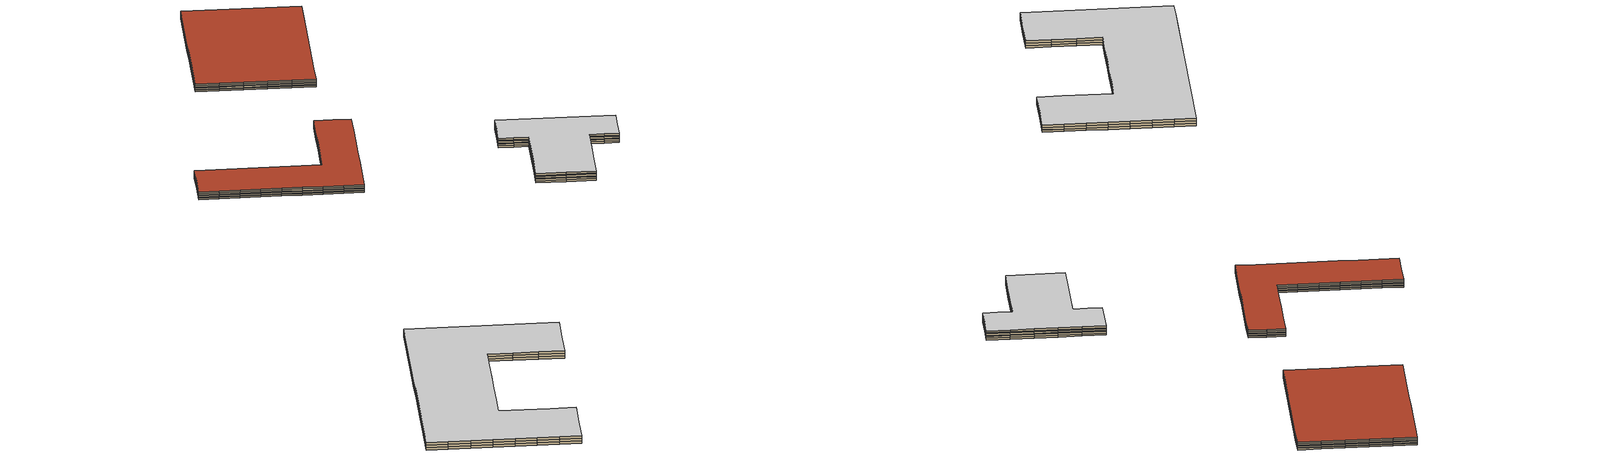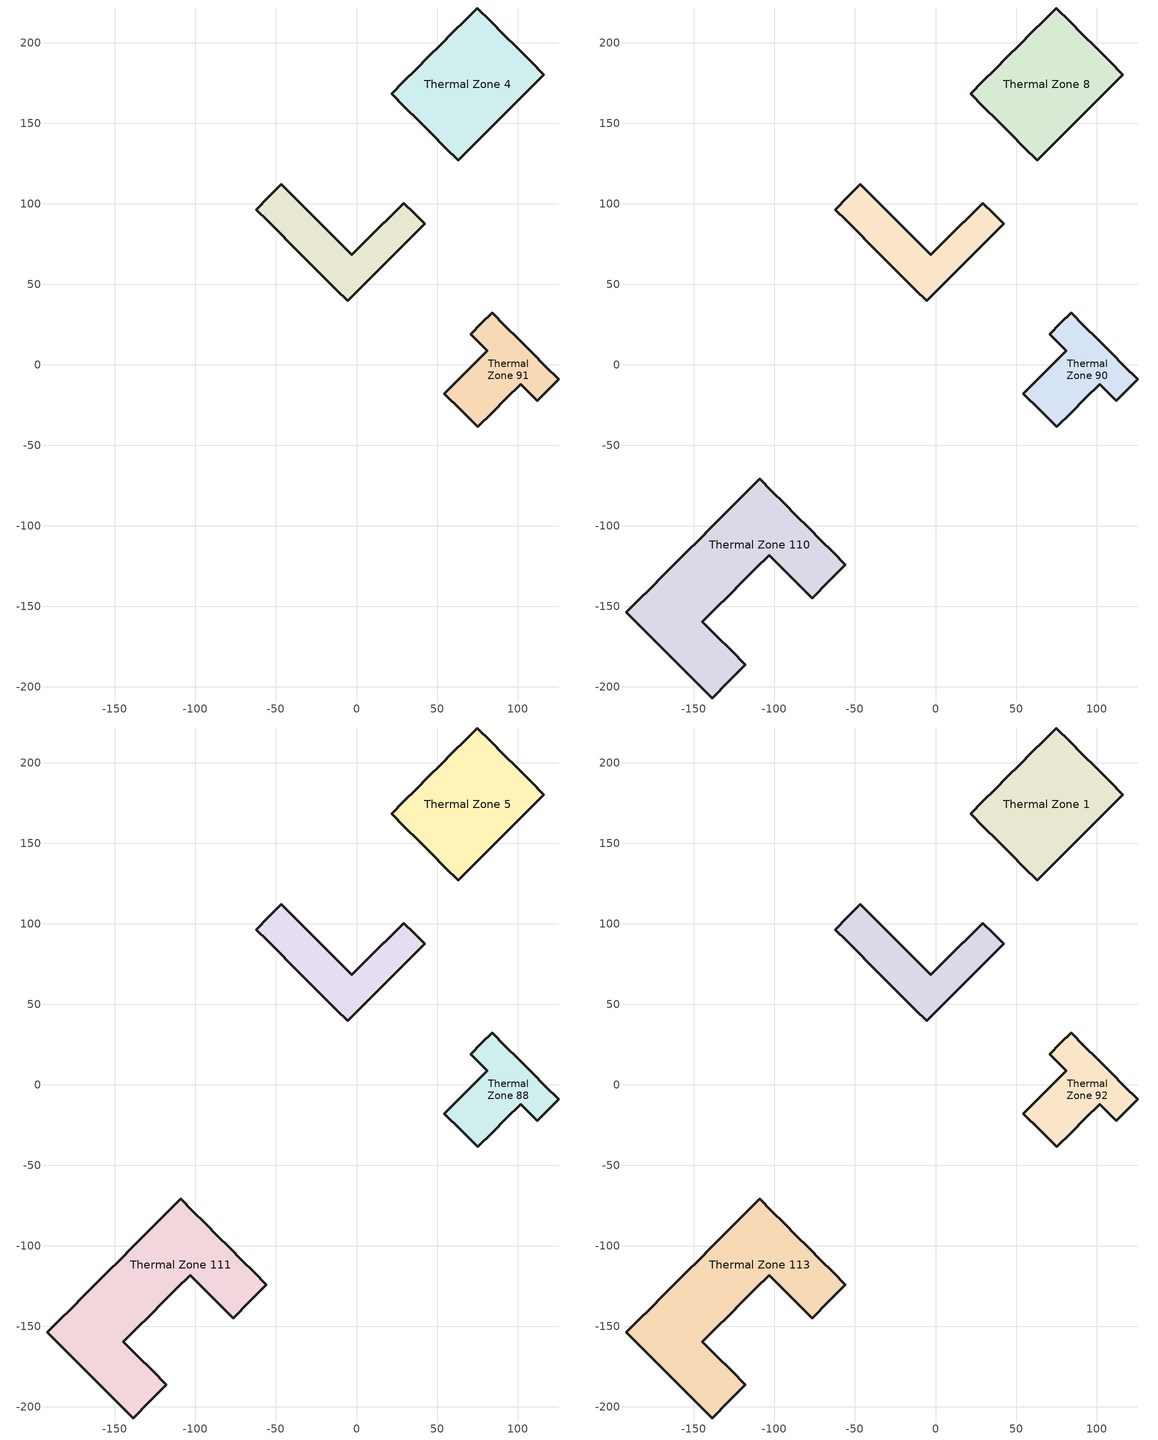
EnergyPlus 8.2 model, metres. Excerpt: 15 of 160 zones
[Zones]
Thermal Zone 4
 floor to Thermal Zone 3 (ASHRAE 90.1-2004 ExtWall Mass ClimateZone 6 Reversed): 75.02,221.49 83.29,213.21 91.57,204.94 99.84,196.66 108.12,188.38 116.4,180.11 108.79,172.5 101.19,164.9 93.58,157.29 85.98,149.69 78.37,142.08 70.76,134.47 63.16,126.87 54.88,135.15 46.61,143.42 38.33,151.7 30.05,159.97 21.78,168.25 29.38,175.85 36.99,183.46 44.6,191.07 52.2,198.67 59.81,206.28 67.41,213.88 z5.51
 wall outside (ASHRAE 90.1-2004 ExtWall Mass ClimateZone 6): 83.29,213.21 75.02,221.49 67.41,213.88 59.81,206.28 52.2,198.67 44.6,191.07 36.99,183.46 29.38,175.85 21.78,168.25 30.05,159.97 38.33,151.7 46.61,143.42 54.88,135.15 63.16,126.87 70.76,134.47 78.37,142.08 85.98,149.69 93.58,157.29 101.19,164.9 108.79,172.5 116.4,180.11 108.12,188.38 99.84,196.66 91.57,204.94 83.29,213.21 z5.51:6.34
 roof outside (ASHRAE 90.1-2004 ExtWall Mass ClimateZone 6): 67.41,213.88 59.81,206.28 52.2,198.67 44.6,191.07 36.99,183.46 29.38,175.85 21.78,168.25 30.05,159.97 38.33,151.7 46.61,143.42 54.88,135.15 63.16,126.87 70.76,134.47 78.37,142.08 85.98,149.69 93.58,157.29 101.19,164.9 108.79,172.5 116.4,180.11 108.12,188.38 99.84,196.66 91.57,204.94 83.29,213.21 75.02,221.49 z6.34
Thermal Zone 47
 floor to Thermal Zone 51 (ASHRAE 90.1-2004 ExtWall Mass ClimateZone 6 Reversed): -62.3,96.36 -54.47,104.19 -46.65,112.01 -39.34,104.71 -32.04,97.4 -24.73,90.09 -17.42,82.79 -10.12,75.48 -2.81,68.17 5.24,76.23 13.3,84.28 21.35,92.33 29.4,100.39 35.87,93.92 42.33,87.46 34.36,79.48 26.38,71.5 18.4,63.53 10.43,55.55 2.45,47.57 -5.53,39.6 -12.62,46.69 -19.72,53.79 -26.82,60.88 -33.91,67.98 -41.01,75.08 -48.1,82.17 -55.2,89.27 z5.51
 wall outside (ASHRAE 90.1-2004 ExtWall Mass ClimateZone 6): -54.47,104.19 -62.3,96.36 -55.2,89.27 -48.1,82.17 -41.01,75.08 -33.91,67.98 -26.82,60.88 -19.72,53.79 -12.62,46.69 -5.53,39.6 2.45,47.57 10.43,55.55 18.4,63.53 26.38,71.5 34.36,79.48 42.33,87.46 35.87,93.92 29.4,100.39 21.35,92.33 13.3,84.28 5.24,76.23 -2.81,68.17 -10.12,75.48 -17.42,82.79 -24.73,90.09 -32.04,97.4 -39.34,104.71 -46.65,112.01 -54.47,104.19 z5.51:6.34
 roof outside (ASHRAE 90.1-2004 ExtWall Mass ClimateZone 6): -55.2,89.27 -48.1,82.17 -41.01,75.08 -33.91,67.98 -26.82,60.88 -19.72,53.79 -12.62,46.69 -5.53,39.6 2.45,47.57 10.43,55.55 18.4,63.53 26.38,71.5 34.36,79.48 42.33,87.46 35.87,93.92 29.4,100.39 21.35,92.33 13.3,84.28 5.24,76.23 -2.81,68.17 -10.12,75.48 -17.42,82.79 -24.73,90.09 -32.04,97.4 -39.34,104.71 -46.65,112.01 -54.47,104.19 -62.3,96.36 z6.34
Thermal Zone 91
 floor ground (ASHRAE 90.1-2004 ExtWall Mass ClimateZone 6): 84.16,32.3 92.44,24.02 100.71,15.75 108.99,7.47 117.26,-0.8 125.54,-9.08 118.89,-15.73 112.23,-22.39 107.06,-17.21 101.89,-12.04 93.01,-20.92 84.14,-29.79 75.27,-38.66 64.92,-28.32 54.58,-17.97 63.45,-9.1 72.32,-0.23 81.2,8.65 76.02,13.82 70.85,18.99 77.51,25.65 z5.6
 wall outside (ASHRAE 90.1-2004 ExtWall Mass ClimateZone 6): 92.44,24.02 84.16,32.3 77.51,25.65 70.85,18.99 76.02,13.82 81.2,8.65 72.32,-0.23 63.45,-9.1 54.58,-17.97 64.92,-28.32 75.27,-38.66 84.14,-29.79 93.01,-20.92 101.89,-12.04 107.06,-17.21 112.23,-22.39 118.89,-15.73 125.54,-9.08 117.26,-0.8 108.99,7.47 100.71,15.75 92.44,24.02 z5.6:6.6
Thermal Zone 110
 floor to Thermal Zone 109 (ASHRAE 90.1-2004 ExtWall Mass ClimateZone 6 Reversed): -55.99,-124.17 -66.33,-134.51 -76.68,-144.86 -85.55,-135.98 -94.43,-127.11 -103.3,-118.24 -111.58,-126.51 -119.85,-134.79 -128.13,-143.06 -136.41,-151.34 -144.68,-159.62 -135.81,-168.49 -126.93,-177.36 -118.06,-186.24 -128.41,-196.59 -138.76,-206.93 -146.36,-199.33 -153.96,-191.73 -161.57,-184.12 -169.17,-176.52 -176.78,-168.91 -184.38,-161.31 -191.99,-153.7 -184.46,-146.18 -176.94,-138.66 -169.41,-131.13 -161.89,-123.61 -154.37,-116.08 -146.84,-108.56 -139.32,-101.03 -131.79,-93.51 -124.27,-85.99 -116.74,-78.46 -109.22,-70.94 -101.62,-78.54 -94.01,-86.15 -86.41,-93.75 -78.8,-101.35 -71.2,-108.96 -63.59,-116.56 z6.76
 wall outside (ASHRAE 90.1-2004 ExtWall Mass ClimateZone 6): -66.33,-134.51 -55.99,-124.17 -63.59,-116.56 -71.2,-108.96 -78.8,-101.35 -86.41,-93.75 -94.01,-86.15 -101.62,-78.54 -109.22,-70.94 -116.74,-78.46 -124.27,-85.99 -131.79,-93.51 -139.32,-101.03 -146.84,-108.56 -154.37,-116.08 -161.89,-123.61 -169.41,-131.13 -176.94,-138.66 -184.46,-146.18 -191.99,-153.7 -184.38,-161.31 -176.78,-168.91 -169.17,-176.52 -161.57,-184.12 -153.96,-191.73 -146.36,-199.33 -138.76,-206.93 -128.41,-196.59 -118.06,-186.24 -126.93,-177.36 -135.81,-168.49 -144.68,-159.62 -136.41,-151.34 -128.13,-143.06 -119.85,-134.79 -111.58,-126.51 -103.3,-118.24 -94.43,-127.11 -85.55,-135.98 -76.68,-144.86 -66.33,-134.51 z6.76:8.08
 roof outside (ASHRAE 90.1-2004 ExtWall Mass ClimateZone 6): -63.59,-116.56 -71.2,-108.96 -78.8,-101.35 -86.41,-93.75 -94.01,-86.15 -101.62,-78.54 -109.22,-70.94 -116.74,-78.46 -124.27,-85.99 -131.79,-93.51 -139.32,-101.03 -146.84,-108.56 -154.37,-116.08 -161.89,-123.61 -169.41,-131.13 -176.94,-138.66 -184.46,-146.18 -191.99,-153.7 -184.38,-161.31 -176.78,-168.91 -169.17,-176.52 -161.57,-184.12 -153.96,-191.73 -146.36,-199.33 -138.76,-206.93 -128.41,-196.59 -118.06,-186.24 -126.93,-177.36 -135.81,-168.49 -144.68,-159.62 -136.41,-151.34 -128.13,-143.06 -119.85,-134.79 -111.58,-126.51 -103.3,-118.24 -94.43,-127.11 -85.55,-135.98 -76.68,-144.86 -66.33,-134.51 -55.99,-124.17 z8.08
Thermal Zone 53
 floor ground (ASHRAE 90.1-2004 ExtWall Mass ClimateZone 6): -62.3,96.36 -54.47,104.19 -46.65,112.01 -39.34,104.71 -32.04,97.4 -24.73,90.09 -17.42,82.79 -10.12,75.48 -2.81,68.17 5.24,76.23 13.3,84.28 21.35,92.33 29.4,100.39 35.87,93.92 42.33,87.46 34.36,79.48 26.38,71.5 18.4,63.53 10.43,55.55 2.45,47.57 -5.53,39.6 -12.62,46.69 -19.72,53.79 -26.82,60.88 -33.91,67.98 -41.01,75.08 -48.1,82.17 -55.2,89.27 z6.76
 wall outside (ASHRAE 90.1-2004 ExtWall Mass ClimateZone 6): -54.47,104.19 -62.3,96.36 -55.2,89.27 -48.1,82.17 -41.01,75.08 -33.91,67.98 -26.82,60.88 -19.72,53.79 -12.62,46.69 -5.53,39.6 2.45,47.57 10.43,55.55 18.4,63.53 26.38,71.5 34.36,79.48 42.33,87.46 35.87,93.92 29.4,100.39 21.35,92.33 13.3,84.28 5.24,76.23 -2.81,68.17 -10.12,75.48 -17.42,82.79 -24.73,90.09 -32.04,97.4 -39.34,104.71 -46.65,112.01 -54.47,104.19 z6.76:7.59
 roof outside (ASHRAE 90.1-2004 ExtWall Mass ClimateZone 6): -55.2,89.27 -48.1,82.17 -41.01,75.08 -33.91,67.98 -26.82,60.88 -19.72,53.79 -12.62,46.69 -5.53,39.6 2.45,47.57 10.43,55.55 18.4,63.53 26.38,71.5 34.36,79.48 42.33,87.46 35.87,93.92 29.4,100.39 21.35,92.33 13.3,84.28 5.24,76.23 -2.81,68.17 -10.12,75.48 -17.42,82.79 -24.73,90.09 -32.04,97.4 -39.34,104.71 -46.65,112.01 -54.47,104.19 -62.3,96.36 z7.59
Thermal Zone 8
 floor ground (ASHRAE 90.1-2004 ExtWall Mass ClimateZone 6): 75.02,221.49 83.29,213.21 91.57,204.94 99.84,196.66 108.12,188.38 116.4,180.11 108.79,172.5 101.19,164.9 93.58,157.29 85.98,149.69 78.37,142.08 70.76,134.47 63.16,126.87 54.88,135.15 46.61,143.42 38.33,151.7 30.05,159.97 21.78,168.25 29.38,175.85 36.99,183.46 44.6,191.07 52.2,198.67 59.81,206.28 67.41,213.88 z6.76
 wall outside (ASHRAE 90.1-2004 ExtWall Mass ClimateZone 6): 83.29,213.21 75.02,221.49 67.41,213.88 59.81,206.28 52.2,198.67 44.6,191.07 36.99,183.46 29.38,175.85 21.78,168.25 30.05,159.97 38.33,151.7 46.61,143.42 54.88,135.15 63.16,126.87 70.76,134.47 78.37,142.08 85.98,149.69 93.58,157.29 101.19,164.9 108.79,172.5 116.4,180.11 108.12,188.38 99.84,196.66 91.57,204.94 83.29,213.21 z6.76:7.59
 roof outside (ASHRAE 90.1-2004 ExtWall Mass ClimateZone 6): 67.41,213.88 59.81,206.28 52.2,198.67 44.6,191.07 36.99,183.46 29.38,175.85 21.78,168.25 30.05,159.97 38.33,151.7 46.61,143.42 54.88,135.15 63.16,126.87 70.76,134.47 78.37,142.08 85.98,149.69 93.58,157.29 101.19,164.9 108.79,172.5 116.4,180.11 108.12,188.38 99.84,196.66 91.57,204.94 83.29,213.21 75.02,221.49 z7.59
Thermal Zone 90
 floor to Thermal Zone 91 (ASHRAE 90.1-2004 ExtWall Mass ClimateZone 6 Reversed): 84.16,32.3 92.44,24.02 100.71,15.75 108.99,7.47 117.26,-0.8 125.54,-9.08 118.89,-15.73 112.23,-22.39 107.06,-17.21 101.89,-12.04 93.01,-20.92 84.14,-29.79 75.27,-38.66 64.92,-28.32 54.58,-17.97 63.45,-9.1 72.32,-0.23 81.2,8.65 76.02,13.82 70.85,18.99 77.51,25.65 z6.6
 wall outside (ASHRAE 90.1-2004 ExtWall Mass ClimateZone 6): 92.44,24.02 84.16,32.3 77.51,25.65 70.85,18.99 76.02,13.82 81.2,8.65 72.32,-0.23 63.45,-9.1 54.58,-17.97 64.92,-28.32 75.27,-38.66 84.14,-29.79 93.01,-20.92 101.89,-12.04 107.06,-17.21 112.23,-22.39 118.89,-15.73 125.54,-9.08 117.26,-0.8 108.99,7.47 100.71,15.75 92.44,24.02 z6.6:7.6
 roof outside (ASHRAE 90.1-2004 ExtWall Mass ClimateZone 6): 77.51,25.65 70.85,18.99 76.02,13.82 81.2,8.65 72.32,-0.23 63.45,-9.1 54.58,-17.97 64.92,-28.32 75.27,-38.66 84.14,-29.79 93.01,-20.92 101.89,-12.04 107.06,-17.21 112.23,-22.39 118.89,-15.73 125.54,-9.08 117.26,-0.8 108.99,7.47 100.71,15.75 92.44,24.02 84.16,32.3 z7.6
Thermal Zone 111
 floor ground (ASHRAE 90.1-2004 ExtWall Mass ClimateZone 6): -55.99,-124.17 -66.33,-134.51 -76.68,-144.86 -85.55,-135.98 -94.43,-127.11 -103.3,-118.24 -111.58,-126.51 -119.85,-134.79 -128.13,-143.06 -136.41,-151.34 -144.68,-159.62 -135.81,-168.49 -126.93,-177.36 -118.06,-186.24 -128.41,-196.59 -138.76,-206.93 -146.36,-199.33 -153.96,-191.73 -161.57,-184.12 -169.17,-176.52 -176.78,-168.91 -184.38,-161.31 -191.99,-153.7 -184.46,-146.18 -176.94,-138.66 -169.41,-131.13 -161.89,-123.61 -154.37,-116.08 -146.84,-108.56 -139.32,-101.03 -131.79,-93.51 -124.27,-85.99 -116.74,-78.46 -109.22,-70.94 -101.62,-78.54 -94.01,-86.15 -86.41,-93.75 -78.8,-101.35 -71.2,-108.96 -63.59,-116.56 z8.1
 wall outside (ASHRAE 90.1-2004 ExtWall Mass ClimateZone 6): -66.33,-134.51 -55.99,-124.17 -63.59,-116.56 -71.2,-108.96 -78.8,-101.35 -86.41,-93.75 -94.01,-86.15 -101.62,-78.54 -109.22,-70.94 -116.74,-78.46 -124.27,-85.99 -131.79,-93.51 -139.32,-101.03 -146.84,-108.56 -154.37,-116.08 -161.89,-123.61 -169.41,-131.13 -176.94,-138.66 -184.46,-146.18 -191.99,-153.7 -184.38,-161.31 -176.78,-168.91 -169.17,-176.52 -161.57,-184.12 -153.96,-191.73 -146.36,-199.33 -138.76,-206.93 -128.41,-196.59 -118.06,-186.24 -126.93,-177.36 -135.81,-168.49 -144.68,-159.62 -136.41,-151.34 -128.13,-143.06 -119.85,-134.79 -111.58,-126.51 -103.3,-118.24 -94.43,-127.11 -85.55,-135.98 -76.68,-144.86 -66.33,-134.51 z8.1:9.42
 roof outside (ASHRAE 90.1-2004 ExtWall Mass ClimateZone 6): -63.59,-116.56 -71.2,-108.96 -78.8,-101.35 -86.41,-93.75 -94.01,-86.15 -101.62,-78.54 -109.22,-70.94 -116.74,-78.46 -124.27,-85.99 -131.79,-93.51 -139.32,-101.03 -146.84,-108.56 -154.37,-116.08 -161.89,-123.61 -169.41,-131.13 -176.94,-138.66 -184.46,-146.18 -191.99,-153.7 -184.38,-161.31 -176.78,-168.91 -169.17,-176.52 -161.57,-184.12 -153.96,-191.73 -146.36,-199.33 -138.76,-206.93 -128.41,-196.59 -118.06,-186.24 -126.93,-177.36 -135.81,-168.49 -144.68,-159.62 -136.41,-151.34 -128.13,-143.06 -119.85,-134.79 -111.58,-126.51 -103.3,-118.24 -94.43,-127.11 -85.55,-135.98 -76.68,-144.86 -66.33,-134.51 -55.99,-124.17 z9.42
Thermal Zone 49
 floor ground (ASHRAE 90.1-2004 ExtWall Mass ClimateZone 6): -62.3,96.36 -54.47,104.19 -46.65,112.01 -39.34,104.71 -32.04,97.4 -24.73,90.09 -17.42,82.79 -10.12,75.48 -2.81,68.17 5.24,76.23 13.3,84.28 21.35,92.33 29.4,100.39 35.87,93.92 42.33,87.46 34.36,79.48 26.38,71.5 18.4,63.53 10.43,55.55 2.45,47.57 -5.53,39.6 -12.62,46.69 -19.72,53.79 -26.82,60.88 -33.91,67.98 -41.01,75.08 -48.1,82.17 -55.2,89.27 z8.01
 wall outside (ASHRAE 90.1-2004 ExtWall Mass ClimateZone 6): -54.47,104.19 -62.3,96.36 -55.2,89.27 -48.1,82.17 -41.01,75.08 -33.91,67.98 -26.82,60.88 -19.72,53.79 -12.62,46.69 -5.53,39.6 2.45,47.57 10.43,55.55 18.4,63.53 26.38,71.5 34.36,79.48 42.33,87.46 35.87,93.92 29.4,100.39 21.35,92.33 13.3,84.28 5.24,76.23 -2.81,68.17 -10.12,75.48 -17.42,82.79 -24.73,90.09 -32.04,97.4 -39.34,104.71 -46.65,112.01 -54.47,104.19 z8.01:8.84
Thermal Zone 5
 floor ground (ASHRAE 90.1-2004 ExtWall Mass ClimateZone 6): 75.02,221.49 83.29,213.21 91.57,204.94 99.84,196.66 108.12,188.38 116.4,180.11 108.79,172.5 101.19,164.9 93.58,157.29 85.98,149.69 78.37,142.08 70.76,134.47 63.16,126.87 54.88,135.15 46.61,143.42 38.33,151.7 30.05,159.97 21.78,168.25 29.38,175.85 36.99,183.46 44.6,191.07 52.2,198.67 59.81,206.28 67.41,213.88 z8.01
 wall outside (ASHRAE 90.1-2004 ExtWall Mass ClimateZone 6): 83.29,213.21 75.02,221.49 67.41,213.88 59.81,206.28 52.2,198.67 44.6,191.07 36.99,183.46 29.38,175.85 21.78,168.25 30.05,159.97 38.33,151.7 46.61,143.42 54.88,135.15 63.16,126.87 70.76,134.47 78.37,142.08 85.98,149.69 93.58,157.29 101.19,164.9 108.79,172.5 116.4,180.11 108.12,188.38 99.84,196.66 91.57,204.94 83.29,213.21 z8.01:8.84
Thermal Zone 88
 floor ground (ASHRAE 90.1-2004 ExtWall Mass ClimateZone 6): 84.16,32.3 92.44,24.02 100.71,15.75 108.99,7.47 117.26,-0.8 125.54,-9.08 118.89,-15.73 112.23,-22.39 107.06,-17.21 101.89,-12.04 93.01,-20.92 84.14,-29.79 75.27,-38.66 64.92,-28.32 54.58,-17.97 63.45,-9.1 72.32,-0.23 81.2,8.65 76.02,13.82 70.85,18.99 77.51,25.65 z8.1
 wall outside (ASHRAE 90.1-2004 ExtWall Mass ClimateZone 6): 92.44,24.02 84.16,32.3 77.51,25.65 70.85,18.99 76.02,13.82 81.2,8.65 72.32,-0.23 63.45,-9.1 54.58,-17.97 64.92,-28.32 75.27,-38.66 84.14,-29.79 93.01,-20.92 101.89,-12.04 107.06,-17.21 112.23,-22.39 118.89,-15.73 125.54,-9.08 117.26,-0.8 108.99,7.47 100.71,15.75 92.44,24.02 z8.1:9.1
 roof outside (ASHRAE 90.1-2004 ExtWall Mass ClimateZone 6): 77.51,25.65 70.85,18.99 76.02,13.82 81.2,8.65 72.32,-0.23 63.45,-9.1 54.58,-17.97 64.92,-28.32 75.27,-38.66 84.14,-29.79 93.01,-20.92 101.89,-12.04 107.06,-17.21 112.23,-22.39 118.89,-15.73 125.54,-9.08 117.26,-0.8 108.99,7.47 100.71,15.75 92.44,24.02 84.16,32.3 z9.1
Thermal Zone 1
 floor to Thermal Zone 5 (ASHRAE 90.1-2004 ExtWall Mass ClimateZone 6 Reversed): 75.02,221.49 83.29,213.21 91.57,204.94 99.84,196.66 108.12,188.38 116.4,180.11 108.79,172.5 101.19,164.9 93.58,157.29 85.98,149.69 78.37,142.08 70.76,134.47 63.16,126.87 54.88,135.15 46.61,143.42 38.33,151.7 30.05,159.97 21.78,168.25 29.38,175.85 36.99,183.46 44.6,191.07 52.2,198.67 59.81,206.28 67.41,213.88 z8.84
 wall outside (ASHRAE 90.1-2004 ExtWall Mass ClimateZone 6): 83.29,213.21 75.02,221.49 67.41,213.88 59.81,206.28 52.2,198.67 44.6,191.07 36.99,183.46 29.38,175.85 21.78,168.25 30.05,159.97 38.33,151.7 46.61,143.42 54.88,135.15 63.16,126.87 70.76,134.47 78.37,142.08 85.98,149.69 93.58,157.29 101.19,164.9 108.79,172.5 116.4,180.11 108.12,188.38 99.84,196.66 91.57,204.94 83.29,213.21 z8.84:9.67
 roof outside (ASHRAE 90.1-2004 ExtWall Mass ClimateZone 6): 67.41,213.88 59.81,206.28 52.2,198.67 44.6,191.07 36.99,183.46 29.38,175.85 21.78,168.25 30.05,159.97 38.33,151.7 46.61,143.42 54.88,135.15 63.16,126.87 70.76,134.47 78.37,142.08 85.98,149.69 93.58,157.29 101.19,164.9 108.79,172.5 116.4,180.11 108.12,188.38 99.84,196.66 91.57,204.94 83.29,213.21 75.02,221.49 z9.67
Thermal Zone 113
 floor ground (ASHRAE 90.1-2004 ExtWall Mass ClimateZone 6): -55.99,-124.17 -66.33,-134.51 -76.68,-144.86 -85.55,-135.98 -94.43,-127.11 -103.3,-118.24 -111.58,-126.51 -119.85,-134.79 -128.13,-143.06 -136.41,-151.34 -144.68,-159.62 -135.81,-168.49 -126.93,-177.36 -118.06,-186.24 -128.41,-196.59 -138.76,-206.93 -146.36,-199.33 -153.96,-191.73 -161.57,-184.12 -169.17,-176.52 -176.78,-168.91 -184.38,-161.31 -191.99,-153.7 -184.46,-146.18 -176.94,-138.66 -169.41,-131.13 -161.89,-123.61 -154.37,-116.08 -146.84,-108.56 -139.32,-101.03 -131.79,-93.51 -124.27,-85.99 -116.74,-78.46 -109.22,-70.94 -101.62,-78.54 -94.01,-86.15 -86.41,-93.75 -78.8,-101.35 -71.2,-108.96 -63.59,-116.56 z9.44
 wall outside (ASHRAE 90.1-2004 ExtWall Mass ClimateZone 6): -66.33,-134.51 -55.99,-124.17 -63.59,-116.56 -71.2,-108.96 -78.8,-101.35 -86.41,-93.75 -94.01,-86.15 -101.62,-78.54 -109.22,-70.94 -116.74,-78.46 -124.27,-85.99 -131.79,-93.51 -139.32,-101.03 -146.84,-108.56 -154.37,-116.08 -161.89,-123.61 -169.41,-131.13 -176.94,-138.66 -184.46,-146.18 -191.99,-153.7 -184.38,-161.31 -176.78,-168.91 -169.17,-176.52 -161.57,-184.12 -153.96,-191.73 -146.36,-199.33 -138.76,-206.93 -128.41,-196.59 -118.06,-186.24 -126.93,-177.36 -135.81,-168.49 -144.68,-159.62 -136.41,-151.34 -128.13,-143.06 -119.85,-134.79 -111.58,-126.51 -103.3,-118.24 -94.43,-127.11 -85.55,-135.98 -76.68,-144.86 -66.33,-134.51 z9.44:10.76
 ceiling to Thermal Zone 114 (ASHRAE 90.1-2004 ExtWall Mass ClimateZone 6): -63.59,-116.56 -71.2,-108.96 -78.8,-101.35 -86.41,-93.75 -94.01,-86.15 -101.62,-78.54 -109.22,-70.94 -116.74,-78.46 -124.27,-85.99 -131.79,-93.51 -139.32,-101.03 -146.84,-108.56 -154.37,-116.08 -161.89,-123.61 -169.41,-131.13 -176.94,-138.66 -184.46,-146.18 -191.99,-153.7 -184.38,-161.31 -176.78,-168.91 -169.17,-176.52 -161.57,-184.12 -153.96,-191.73 -146.36,-199.33 -138.76,-206.93 -128.41,-196.59 -118.06,-186.24 -126.93,-177.36 -135.81,-168.49 -144.68,-159.62 -136.41,-151.34 -128.13,-143.06 -119.85,-134.79 -111.58,-126.51 -103.3,-118.24 -94.43,-127.11 -85.55,-135.98 -76.68,-144.86 -66.33,-134.51 -55.99,-124.17 z10.76
Thermal Zone 46
 floor to Thermal Zone 49 (ASHRAE 90.1-2004 ExtWall Mass ClimateZone 6 Reversed): -62.3,96.36 -54.47,104.19 -46.65,112.01 -39.34,104.71 -32.04,97.4 -24.73,90.09 -17.42,82.79 -10.12,75.48 -2.81,68.17 5.24,76.23 13.3,84.28 21.35,92.33 29.4,100.39 35.87,93.92 42.33,87.46 34.36,79.48 26.38,71.5 18.4,63.53 10.43,55.55 2.45,47.57 -5.53,39.6 -12.62,46.69 -19.72,53.79 -26.82,60.88 -33.91,67.98 -41.01,75.08 -48.1,82.17 -55.2,89.27 z8.84
 wall outside (ASHRAE 90.1-2004 ExtWall Mass ClimateZone 6): -54.47,104.19 -62.3,96.36 -55.2,89.27 -48.1,82.17 -41.01,75.08 -33.91,67.98 -26.82,60.88 -19.72,53.79 -12.62,46.69 -5.53,39.6 2.45,47.57 10.43,55.55 18.4,63.53 26.38,71.5 34.36,79.48 42.33,87.46 35.87,93.92 29.4,100.39 21.35,92.33 13.3,84.28 5.24,76.23 -2.81,68.17 -10.12,75.48 -17.42,82.79 -24.73,90.09 -32.04,97.4 -39.34,104.71 -46.65,112.01 -54.47,104.19 z8.84:9.67
 roof outside (ASHRAE 90.1-2004 ExtWall Mass ClimateZone 6): -55.2,89.27 -48.1,82.17 -41.01,75.08 -33.91,67.98 -26.82,60.88 -19.72,53.79 -12.62,46.69 -5.53,39.6 2.45,47.57 10.43,55.55 18.4,63.53 26.38,71.5 34.36,79.48 42.33,87.46 35.87,93.92 29.4,100.39 21.35,92.33 13.3,84.28 5.24,76.23 -2.81,68.17 -10.12,75.48 -17.42,82.79 -24.73,90.09 -32.04,97.4 -39.34,104.71 -46.65,112.01 -54.47,104.19 -62.3,96.36 z9.67
Thermal Zone 92
 floor ground (ASHRAE 90.1-2004 ExtWall Mass ClimateZone 6): 84.16,32.3 92.44,24.02 100.71,15.75 108.99,7.47 117.26,-0.8 125.54,-9.08 118.89,-15.73 112.23,-22.39 107.06,-17.21 101.89,-12.04 93.01,-20.92 84.14,-29.79 75.27,-38.66 64.92,-28.32 54.58,-17.97 63.45,-9.1 72.32,-0.23 81.2,8.65 76.02,13.82 70.85,18.99 77.51,25.65 z9.6
 wall outside (ASHRAE 90.1-2004 ExtWall Mass ClimateZone 6): 92.44,24.02 84.16,32.3 77.51,25.65 70.85,18.99 76.02,13.82 81.2,8.65 72.32,-0.23 63.45,-9.1 54.58,-17.97 64.92,-28.32 75.27,-38.66 84.14,-29.79 93.01,-20.92 101.89,-12.04 107.06,-17.21 112.23,-22.39 118.89,-15.73 125.54,-9.08 117.26,-0.8 108.99,7.47 100.71,15.75 92.44,24.02 z9.6:10.6
 ceiling to Thermal Zone 86 (ASHRAE 90.1-2004 ExtWall Mass ClimateZone 6): 77.51,25.65 70.85,18.99 76.02,13.82 81.2,8.65 72.32,-0.23 63.45,-9.1 54.58,-17.97 64.92,-28.32 75.27,-38.66 84.14,-29.79 93.01,-20.92 101.89,-12.04 107.06,-17.21 112.23,-22.39 118.89,-15.73 125.54,-9.08 117.26,-0.8 108.99,7.47 100.71,15.75 92.44,24.02 84.16,32.3 z10.6
[Building]
Building 1: North Axis {deg}=0; Solar Distribution=FullExteriorWithReflections
[Material] Thermal Absorptance=0.9
Name | Roughness | Thickness {m} | Conductivity {W/m-K} | Density {kg/m3} | Specific Heat {J/kg-K} | Solar Absorptance | Visible Absorptance
1/2IN Gypsum | Smooth | 0.0127 | 0.16 | 784.9 | 830 | 0.4 | 0.4
1IN Stucco | Smooth | 0.0253 | 0.6918 | 1858 | 837 | 0.92 | 0.92
8IN CONCRETE HW RefBldg | Rough | 0.2032 | 1.311 | 2240 | 836.8 | 0.7 | 0.7
Mass NonRes Wall Insulation-1.69 | MediumRough | 0.0623673 | 0.049 | 265 | 836.8 | 0.7 | 0.7
[Construction]
ASHRAE 90.1-2004 ExtWall Mass ClimateZone 6: 1IN Stucco, 8IN CONCRETE HW RefBldg, Mass NonRes Wall Insulation-1.69, 1/2IN Gypsum
ASHRAE 90.1-2004 ExtWall Mass ClimateZone 6 Reversed: 1/2IN Gypsum, Mass NonRes Wall Insulation-1.69, 8IN CONCRETE HW RefBldg, 1IN Stucco
[Zone]
Thermal Zone 1; Thermal Zone 110; Thermal Zone 111; Thermal Zone 113; Thermal Zone 4; Thermal Zone 46; Thermal Zone 47; Thermal Zone 49; Thermal Zone 5; Thermal Zone 53; Thermal Zone 8; Thermal Zone 88; Thermal Zone 90; Thermal Zone 91; Thermal Zone 92
